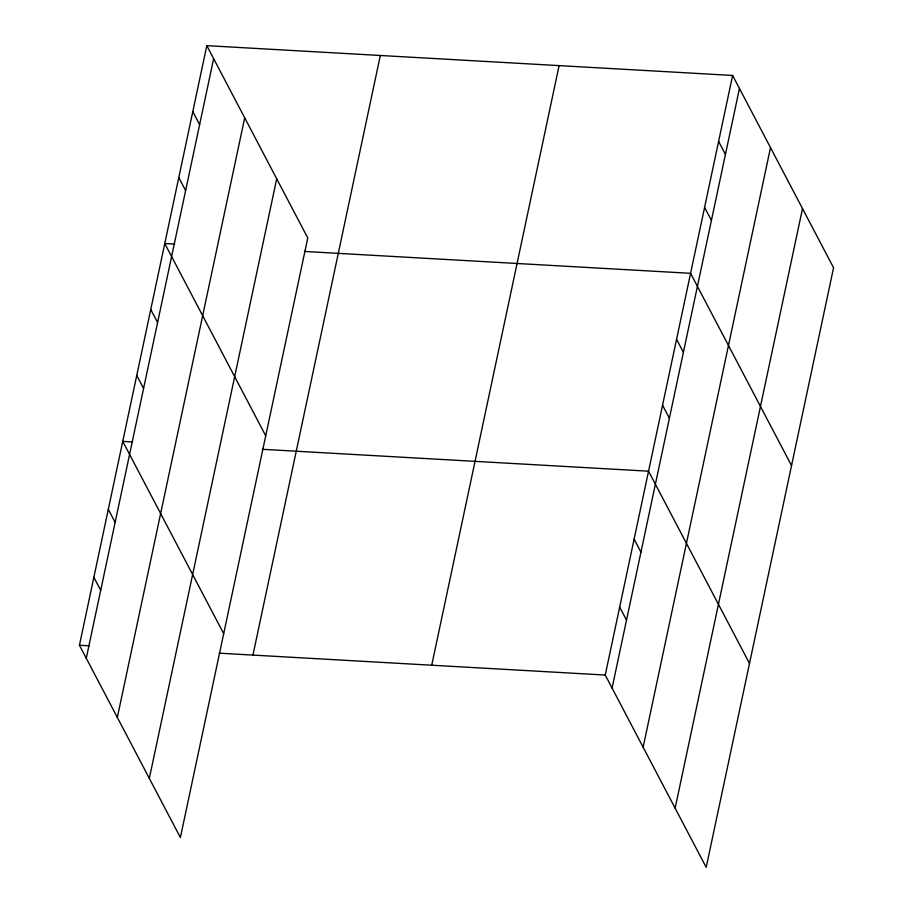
<?xml version="1.0" encoding="UTF-8"?>
<svg xmlns="http://www.w3.org/2000/svg" width="913" height="913" viewBox="0 0 913 913"><rect width="100%" height="100%" fill="white"/><g stroke="black" fill="none" stroke-linecap="round" stroke-linejoin="round"><path stroke-width="1.37" d="M206.806 45.65L307.761 237.951L180.386 837.552L79.431 645.251L206.806 45.65L732.614 75.448L833.569 267.749L706.194 867.35L605.239 675.049L732.614 75.448M86.267 658.273L213.642 58.672M117.332 717.435L244.695 117.834M149.333 778.39L276.707 178.788M252.947 655.089L380.322 55.488M431.723 665.223L559.098 65.622M612.075 688.071L739.45 88.47M643.129 747.233L770.504 147.632M675.129 808.188L802.504 208.586M174.645 244.079L164.774 243.52L265.729 435.809M304.428 251.44L690.582 273.318L791.537 465.619M132.613 441.949L122.741 441.39L223.696 633.679M262.396 449.299L648.55 471.188L749.505 663.489M79.431 645.251L89.303 645.811M219.086 653.172L605.239 675.049M718.599 141.412L725.436 154.423M704.585 207.365L711.421 220.387M676.567 339.282L683.403 352.292M662.553 405.235L669.389 418.257M634.113 539.149L640.949 552.16M619.676 607.099L626.512 620.121M192.791 111.603L199.627 124.625M178.788 177.567L185.613 190.577M150.759 309.473L157.595 322.494M136.745 375.426L143.581 388.447M108.305 509.34L115.141 522.362M93.868 577.301L100.704 590.312"/></g></svg>
